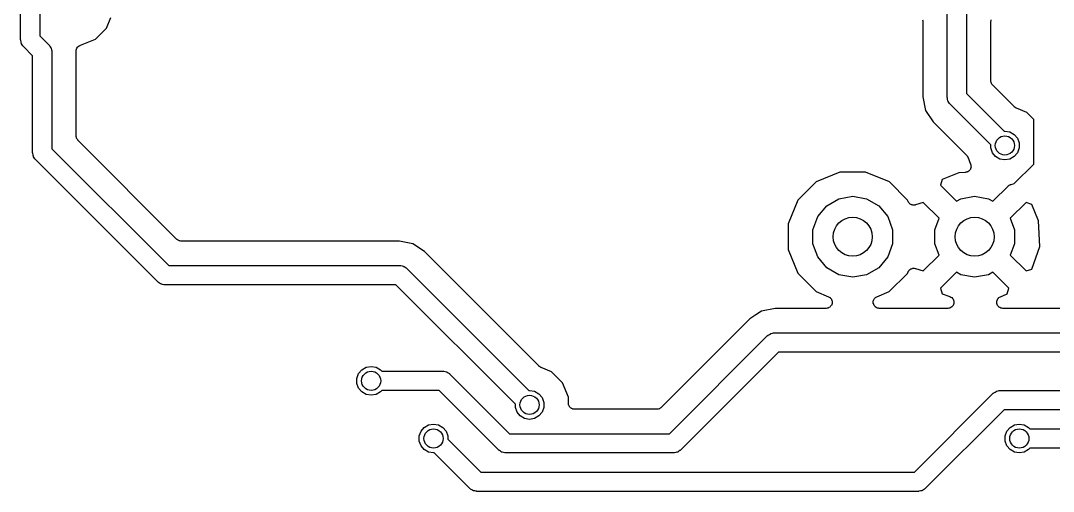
# Model space of a CAD drawing. Extents: x 0.2 to 50.9, y 0.2 to 28.3.
# Drawn here: x 1.2 to 22.71, y 0.2 to 10 of the extents above; entities that cross this region are included whole.
import ezdxf

# ---------------------------------------------------------------- set-up
doc = ezdxf.new("R2010")
doc.units = 0
doc.header["$MEASUREMENT"] = 0
doc.layers.add('BLACK', color=7, linetype='CONTINUOUS')

msp = doc.modelspace()

# ---------------------------------------------------------------- linework, layer by layer
at = {"layer": 'Black'}
for p, q in [((1.2, 9.6), (1.2, 10.6)), ((1.6, 10.5172), (1.6, 9.68284)), ((20.5, 8.4), (20.5, 10.177)), ((20.9, 10.177), (20.9, 8.48284)), ((2.98459, 9.84171), (3.07549, 10.0606)), ((19.9843, 10.0159), (19.9877, 9.99677)), ((19.9877, 9.99677), (19.9919, 9.97785)), ((19.9919, 9.97785), (19.9915, 9.97513)), ((19.9915, 9.97513), (19.992, 9.97242)), ((19.992, 9.97242), (19.992, 8.41251)), ((21.408, 9.97277), (21.4085, 9.97558)), ((21.408, 8.74587), (21.408, 9.97277)), ((21.4081, 9.97842), (21.4123, 9.99722)), ((21.4085, 9.97558), (21.4081, 9.97842)), ((21.4123, 9.99722), (21.4157, 10.0162)), ((1.6, 9.68284), (1.79142, 9.49142)), ((2.7571, 9.61461), (2.98459, 9.84171)), ((1.20153, 9.59134), (1.2, 9.6)), ((1.20076, 9.58257), (1.20153, 9.59134)), ((1.20752, 9.55733), (1.20076, 9.58257)), ((1.21206, 9.5316), (1.20752, 9.55733)), ((1.21646, 9.52398), (1.21206, 9.5316)), ((1.21874, 9.51548), (1.21646, 9.52398)), ((1.23372, 9.49407), (1.21874, 9.51548)), ((1.24679, 9.47144), (1.23372, 9.49407)), ((1.25353, 9.46579), (1.24679, 9.47144)), ((1.25858, 9.45858), (1.25353, 9.46579)), ((1.79142, 9.49142), (1.79647, 9.48422)), ((1.79647, 9.48422), (1.80321, 9.47856)), ((1.80321, 9.47856), (1.81627, 9.45593)), ((2.40051, 9.46221), (2.41837, 9.4725)), ((2.41837, 9.4725), (2.43601, 9.4832)), ((2.43601, 9.4832), (2.43745, 9.48349)), ((2.43745, 9.48349), (2.43873, 9.48422)), ((2.43873, 9.48422), (2.44361, 9.48508)), ((2.44361, 9.48508), (2.7571, 9.61461)), ((1.45, 9.26716), (1.25858, 9.45858)), ((1.45, 7.25), (1.45, 9.26716)), ((1.81627, 9.45593), (1.83126, 9.43452)), ((1.83126, 9.43452), (1.83354, 9.42603)), ((1.83354, 9.42603), (1.83794, 9.4184)), ((1.83794, 9.4184), (1.84248, 9.39267)), ((1.84248, 9.39267), (1.84924, 9.36743)), ((1.84924, 9.36743), (1.84847, 9.35867)), ((1.84847, 9.35867), (1.85, 9.35)), ((1.85, 9.35), (1.85, 7.33284)), ((2.35652, 9.38415), (2.357, 9.38554)), ((2.35697, 9.36356), (2.35652, 9.38415)), ((2.35696, 9.34291), (2.35697, 9.36356)), ((2.35746, 9.34153), (2.35696, 9.34291)), ((2.357, 9.38701), (2.36407, 9.4064)), ((2.357, 9.38554), (2.357, 9.38701)), ((2.35749, 9.34006), (2.35746, 9.34153)), ((2.358, 9.33749), (2.35749, 9.34006)), ((2.358, 7.59587), (2.358, 9.33749)), ((2.36407, 9.4064), (2.3707, 9.42592)), ((2.3707, 9.42592), (2.37162, 9.42707)), ((2.37162, 9.42707), (2.37212, 9.42845)), ((2.37212, 9.42845), (2.38539, 9.44423)), ((2.38539, 9.44423), (2.3983, 9.46032)), ((2.3983, 9.46032), (2.39956, 9.46108)), ((2.39956, 9.46108), (2.40051, 9.46221)), ((21.409, 8.74037), (21.408, 8.74587)), ((21.4085, 8.7348), (21.409, 8.74037)), ((21.4128, 8.71877), (21.4085, 8.7348)), ((21.4157, 8.70243), (21.4128, 8.71877)), ((21.4185, 8.69759), (21.4157, 8.70243)), ((21.4199, 8.6922), (21.4185, 8.69759)), ((21.4294, 8.67861), (21.4199, 8.6922)), ((21.4377, 8.66423), (21.4294, 8.67861)), ((21.442, 8.66064), (21.4377, 8.66423)), ((21.4452, 8.65607), (21.442, 8.66064)), ((21.8983, 8.20298), (21.4452, 8.65607)), ((19.992, 8.41251), (20.0482, 8.13001)), ((20.5015, 8.39134), (20.5, 8.4)), ((20.5008, 8.38257), (20.5015, 8.39134)), ((20.9, 8.48284), (21.6844, 7.6984)), ((20.5075, 8.35733), (20.5008, 8.38257)), ((20.5121, 8.3316), (20.5075, 8.35733)), ((20.5165, 8.32398), (20.5121, 8.3316)), ((20.5187, 8.31548), (20.5165, 8.32398)), ((20.5337, 8.29407), (20.5187, 8.31548)), ((20.5468, 8.27144), (20.5337, 8.29407)), ((20.5535, 8.26579), (20.5468, 8.27144)), ((20.5586, 8.25858), (20.5535, 8.26579)), ((21.4034, 7.41373), (20.5586, 8.25858)), ((21.9005, 8.2014), (21.8983, 8.20298)), ((21.9022, 8.19922), (21.9005, 8.2014)), ((21.9185, 8.1888), (21.9022, 8.19922)), ((21.9344, 8.17768), (21.9185, 8.1888)), ((21.9371, 8.17697), (21.9344, 8.17768)), ((21.9394, 8.17549), (21.9371, 8.17697)), ((22.1583, 8.08459), (21.9394, 8.17549)), ((20.0482, 8.13001), (20.2082, 7.89053)), ((22.3, 7.94264), (22.1583, 8.08459)), ((20.2082, 7.89053), (20.8973, 7.20147)), ((22.3, 7.01284), (22.3, 7.94264)), ((2.35897, 7.59037), (2.358, 7.59587)), ((2.35848, 7.5848), (2.35897, 7.59037)), ((2.36278, 7.56877), (2.35848, 7.5848)), ((2.36566, 7.55243), (2.36278, 7.56877)), ((2.36845, 7.54759), (2.36566, 7.55243)), ((2.3699, 7.5422), (2.36845, 7.54759)), ((2.37941, 7.52861), (2.3699, 7.5422)), ((2.38771, 7.51423), (2.37941, 7.52861)), ((21.6844, 7.6984), (21.7, 7.70115)), ((21.7, 7.70115), (21.803, 7.68299)), ((21.803, 7.68299), (21.8936, 7.63069)), ((21.8936, 7.63069), (21.9608, 7.55057)), ((21.9608, 7.55057), (21.9966, 7.45229)), ((1.85, 7.33284), (4.28284, 4.9)), ((2.39199, 7.51064), (2.38771, 7.51423)), ((2.3952, 7.50607), (2.39199, 7.51064)), ((4.45607, 5.4452), (2.3952, 7.50607)), ((21.4034, 7.34771), (21.4034, 7.41373)), ((21.4392, 7.24943), (21.4034, 7.34771)), ((21.9966, 7.34771), (21.9608, 7.24943)), ((21.9966, 7.45229), (21.9966, 7.34771)), ((1.45153, 7.24134), (1.45, 7.25)), ((1.45076, 7.23257), (1.45153, 7.24134)), ((1.45752, 7.20733), (1.45076, 7.23257)), ((1.46206, 7.1816), (1.45752, 7.20733)), ((1.46646, 7.17398), (1.46206, 7.1816)), ((1.46874, 7.16548), (1.46646, 7.17398)), ((1.48372, 7.14407), (1.46874, 7.16548)), ((1.49679, 7.12144), (1.48372, 7.14407)), ((1.50353, 7.11579), (1.49679, 7.12144)), ((1.50858, 7.10858), (1.50353, 7.11579)), ((4.05858, 4.55858), (1.50858, 7.10858)), ((20.8973, 7.20147), (20.8989, 7.19913)), ((20.8989, 7.19913), (20.9012, 7.19739)), ((20.9012, 7.19739), (20.9115, 7.18112)), ((20.9115, 7.18112), (20.9226, 7.16534)), ((20.9226, 7.16534), (20.9233, 7.16258)), ((20.9233, 7.16258), (20.9248, 7.16017)), ((20.9248, 7.16017), (20.9852, 7.01404)), ((21.5064, 7.16931), (21.4392, 7.24943)), ((21.597, 7.11702), (21.5064, 7.16931)), ((21.7, 7.09885), (21.597, 7.11702)), ((21.803, 7.11702), (21.7, 7.09885)), ((21.8936, 7.16931), (21.803, 7.11702)), ((21.9608, 7.24943), (21.8936, 7.16931)), ((20.9685, 6.88814), (20.9605, 6.88075)), ((20.9737, 6.89814), (20.9685, 6.88814)), ((20.9806, 6.90709), (20.9737, 6.89814)), ((20.9839, 6.91753), (20.9806, 6.90709)), ((20.9889, 6.92724), (20.9839, 6.91753)), ((20.9852, 7.01404), (20.9876, 7.00335)), ((20.9876, 7.00335), (20.9918, 6.99324)), ((20.9904, 6.93843), (20.9889, 6.92724)), ((20.9938, 6.94918), (20.9904, 6.93843)), ((20.9918, 6.99324), (20.9923, 6.98198)), ((20.9923, 6.98198), (20.9947, 6.97097)), ((20.9947, 6.97097), (20.9933, 6.96011)), ((20.9933, 6.96011), (20.9938, 6.94918)), ((21.8924, 6.60524), (22.3, 7.01284)), ((18.2634, 6.84643), (17.7684, 6.64192)), ((18.799, 6.84597), (18.2634, 6.84643)), ((19.2936, 6.64059), (18.799, 6.84597)), ((20.3963, 6.69082), (20.3585, 6.57073)), ((20.7385, 6.83253), (20.3963, 6.69082)), ((20.8736, 6.83867), (20.7385, 6.83253)), ((20.8843, 6.84106), (20.8736, 6.83867)), ((20.8952, 6.84152), (20.8843, 6.84106)), ((20.9057, 6.84583), (20.8952, 6.84152)), ((20.9167, 6.84829), (20.9057, 6.84583)), ((20.9259, 6.85419), (20.9167, 6.84829)), ((20.936, 6.85837), (20.9259, 6.85419)), ((20.9443, 6.86598), (20.936, 6.85837)), ((20.9538, 6.87205), (20.9443, 6.86598)), ((20.9605, 6.88075), (20.9538, 6.87205)), ((17.7684, 6.64192), (17.3894, 6.26356)), ((19.6719, 6.26157), (19.2936, 6.64059)), ((20.3585, 6.57073), (20.6911, 6.23807)), ((21.4489, 6.23807), (21.7655, 6.55467)), ((21.7655, 6.55467), (21.7701, 6.55791)), ((21.7701, 6.55791), (21.7737, 6.56223)), ((21.7737, 6.56223), (21.788, 6.57048)), ((21.788, 6.57048), (21.8016, 6.57997)), ((21.8016, 6.57997), (21.807, 6.58143)), ((21.807, 6.58143), (21.8119, 6.58425)), ((21.8119, 6.58425), (21.8282, 6.5871)), ((21.8282, 6.5871), (21.8442, 6.59138)), ((21.8442, 6.59138), (21.8498, 6.59089)), ((21.8498, 6.59089), (21.8554, 6.59187)), ((21.8554, 6.59187), (21.86, 6.59186)), ((21.86, 6.59186), (21.8924, 6.60524)), ((17.3894, 6.26356), (17.184, 5.76895)), ((17.9892, 6.14455), (18.2422, 6.29066)), ((18.2422, 6.29066), (18.53, 6.3414)), ((18.53, 6.3414), (18.8178, 6.29066)), ((18.8178, 6.29066), (19.0708, 6.14455)), ((19.6835, 6.23363), (19.6719, 6.26157)), ((20.6911, 6.23807), (20.7822, 6.29066)), ((20.7822, 6.29066), (21.07, 6.3414)), ((21.07, 6.3414), (21.3578, 6.29066)), ((21.3578, 6.29066), (21.4489, 6.23807)), ((17.8013, 5.9207), (17.9892, 6.14455)), ((19.0708, 6.14455), (19.2587, 5.9207)), ((19.6865, 6.22888), (19.6835, 6.23363)), ((19.6882, 6.2235), (19.6865, 6.22888)), ((19.6982, 6.21037), (19.6882, 6.2235)), ((19.7071, 6.19641), (19.6982, 6.21037)), ((19.7116, 6.19297), (19.7071, 6.19641)), ((19.715, 6.1885), (19.7116, 6.19297)), ((19.729, 6.17962), (19.715, 6.1885)), ((19.7421, 6.16953), (19.729, 6.17962)), ((19.7475, 6.16783), (19.7421, 6.16953)), ((19.7522, 6.1648), (19.7475, 6.16783)), ((19.7684, 6.16122), (19.7522, 6.1648)), ((19.7841, 6.15623), (19.7684, 6.16122)), ((19.7898, 6.15647), (19.7841, 6.15623)), ((19.7953, 6.15525), (19.7898, 6.15647)), ((19.8117, 6.15741), (19.7953, 6.15525)), ((19.8282, 6.15812), (19.8117, 6.15741)), ((19.8334, 6.16027), (19.8282, 6.15812)), ((19.839, 6.161), (19.8334, 6.16027)), ((19.9993, 6.21152), (19.839, 6.161)), ((20.3277, 5.88314), (19.9993, 6.21152)), ((22.1407, 6.21152), (21.8123, 5.88314)), ((22.2608, 6.17366), (22.1407, 6.21152)), ((22.4025, 5.83155), (22.2608, 6.17366)), ((17.7014, 5.64611), (17.8013, 5.9207)), ((19.2587, 5.9207), (19.3586, 5.64611)), ((20.2414, 5.64611), (20.3277, 5.88314)), ((21.8123, 5.88314), (21.8986, 5.64611)), ((22.427, 5.29357), (22.4025, 5.83155)), ((17.184, 5.76895), (17.1836, 5.2334)), ((17.7014, 5.35389), (17.7014, 5.64611)), ((19.3586, 5.64611), (19.3586, 5.35389)), ((20.2414, 5.35389), (20.2414, 5.64611)), ((21.8986, 5.64611), (21.8986, 5.35389)), ((4.46064, 5.44199), (4.45607, 5.4452)), ((4.46423, 5.43771), (4.46064, 5.44199)), ((4.47861, 5.42942), (4.46423, 5.43771)), ((4.4922, 5.4199), (4.47861, 5.42942)), ((4.49759, 5.41845), (4.4922, 5.4199)), ((4.50243, 5.41566), (4.49759, 5.41845)), ((4.51877, 5.41278), (4.50243, 5.41566)), ((4.5348, 5.40848), (4.51877, 5.41278)), ((4.54037, 5.40897), (4.5348, 5.40848)), ((4.54587, 5.408), (4.54037, 5.40897)), ((9.08749, 5.408), (4.54587, 5.408)), ((9.36999, 5.35181), (9.08749, 5.408)), ((9.60947, 5.19179), (9.36999, 5.35181)), ((11.9983, 2.80298), (9.60947, 5.19179)), ((17.1836, 5.2334), (17.3881, 4.73844)), ((17.8013, 5.0793), (17.7014, 5.35389)), ((19.3586, 5.35389), (19.2587, 5.0793)), ((20.3277, 5.11686), (20.2414, 5.35389)), ((21.8986, 5.35389), (21.8123, 5.11686)), ((22.2574, 4.82527), (22.427, 5.29357)), ((17.9892, 4.85545), (17.8013, 5.0793)), ((19.2587, 5.0793), (19.0708, 4.85545)), ((19.9993, 4.78848), (20.3277, 5.11686)), ((21.8123, 5.11686), (22.1407, 4.78848)), ((4.28284, 4.9), (9.1, 4.9)), ((9.1, 4.9), (9.10867, 4.89847)), ((9.10867, 4.89847), (9.11743, 4.89924)), ((9.11743, 4.89924), (9.14267, 4.89248)), ((9.14267, 4.89248), (9.1684, 4.88794)), ((9.1684, 4.88794), (9.17602, 4.88354)), ((9.17602, 4.88354), (9.18452, 4.88126)), ((9.18452, 4.88126), (9.20593, 4.86628)), ((9.20593, 4.86628), (9.22856, 4.85321)), ((9.22856, 4.85321), (9.23422, 4.84647)), ((9.23422, 4.84647), (9.24142, 4.84142)), ((9.24142, 4.84142), (11.7844, 2.2984)), ((17.3881, 4.73844), (17.7664, 4.35941)), ((18.2422, 4.70934), (17.9892, 4.85545)), ((19.0708, 4.85545), (18.8178, 4.70934)), ((19.2916, 4.35808), (19.6706, 4.73644)), ((19.6706, 4.73644), (19.6832, 4.7667)), ((19.6832, 4.7667), (19.6861, 4.77136)), ((19.6861, 4.77136), (19.6878, 4.77663)), ((19.6878, 4.77663), (19.6979, 4.78984)), ((19.6979, 4.78984), (19.7069, 4.80388)), ((19.7069, 4.80388), (19.7113, 4.80724)), ((19.7113, 4.80724), (19.7146, 4.81162)), ((19.7146, 4.81162), (19.7287, 4.82057)), ((19.7287, 4.82057), (19.7419, 4.8307)), ((19.7419, 4.8307), (19.7472, 4.83236)), ((19.7472, 4.83236), (19.7518, 4.83533)), ((19.7518, 4.83533), (19.7681, 4.83893)), ((19.7681, 4.83893), (19.784, 4.84392)), ((19.784, 4.84392), (19.7895, 4.84368)), ((19.7895, 4.84368), (19.7949, 4.84488)), ((19.7949, 4.84488), (19.8114, 4.8427)), ((19.8114, 4.8427), (19.828, 4.84196)), ((19.828, 4.84196), (19.8331, 4.83984)), ((19.8331, 4.83984), (19.8386, 4.83912)), ((19.8386, 4.83912), (19.9993, 4.78848)), ((20.6911, 4.76193), (20.3585, 4.42927)), ((20.7822, 4.70934), (20.6911, 4.76193)), ((21.4489, 4.76193), (21.3578, 4.70934)), ((21.7815, 4.42927), (21.4489, 4.76193)), ((22.1407, 4.78848), (22.2574, 4.82527)), ((4.06579, 4.55353), (4.05858, 4.55858)), ((4.07144, 4.54679), (4.06579, 4.55353)), ((4.09407, 4.53373), (4.07144, 4.54679)), ((4.11548, 4.51874), (4.09407, 4.53373)), ((4.12398, 4.51646), (4.11548, 4.51874)), ((18.53, 4.6586), (18.2422, 4.70934)), ((18.8178, 4.70934), (18.53, 4.6586)), ((21.07, 4.6586), (20.7822, 4.70934)), ((21.3578, 4.70934), (21.07, 4.6586)), ((4.1316, 4.51206), (4.12398, 4.51646)), ((4.15732, 4.50753), (4.1316, 4.51206)), ((4.18257, 4.50076), (4.15732, 4.50753)), ((4.19134, 4.50153), (4.18257, 4.50076)), ((4.2, 4.5), (4.19134, 4.50153)), ((9.01716, 4.5), (4.2, 4.5)), ((11.5034, 2.01373), (9.01716, 4.5)), ((17.7664, 4.35941), (18.0244, 4.25229)), ((19.0357, 4.25238), (19.2916, 4.35808)), ((20.3585, 4.42927), (20.3953, 4.31256)), ((20.3953, 4.31256), (20.5559, 4.25442)), ((21.6064, 4.25233), (21.7437, 4.30918)), ((21.7437, 4.30918), (21.7815, 4.42927)), ((18.0244, 4.25229), (18.0407, 4.24193)), ((18.0407, 4.24193), (18.0574, 4.23229)), ((18.0574, 4.23229), (18.0592, 4.2301)), ((18.0592, 4.2301), (18.0616, 4.22856)), ((18.0616, 4.22856), (18.0733, 4.21326)), ((18.0733, 4.21326), (18.0857, 4.1985)), ((18.0857, 4.1985), (18.0867, 4.19582)), ((18.0923, 4.08959), (18.0857, 4.0715)), ((18.0867, 4.19582), (18.0884, 4.19354)), ((18.0884, 4.19354), (18.0942, 4.17516)), ((18.0997, 4.1074), (18.0923, 4.08959)), ((18.0942, 4.17516), (18.1008, 4.15705)), ((18.0998, 4.11026), (18.0997, 4.1074)), ((18.1008, 4.11295), (18.0998, 4.11026)), ((18.1008, 4.15705), (18.1008, 4.15419)), ((18.1008, 4.15419), (18.1016, 4.15147)), ((18.1016, 4.15147), (18.1008, 4.13222)), ((18.1008, 4.13222), (18.1008, 4.11295)), ((18.9583, 4.15169), (18.9592, 4.15431)), ((18.9592, 4.13233), (18.9583, 4.15169)), ((18.9592, 4.15705), (18.9658, 4.17526)), ((18.9592, 4.15431), (18.9592, 4.15705)), ((18.9592, 4.11295), (18.9592, 4.13233)), ((18.9601, 4.11037), (18.9592, 4.11295)), ((18.9602, 4.10762), (18.9601, 4.11037)), ((18.9676, 4.0897), (18.9602, 4.10762)), ((18.9658, 4.17526), (18.9716, 4.19374)), ((18.9742, 4.0715), (18.9676, 4.0897)), ((18.9716, 4.19374), (18.9733, 4.19592)), ((18.9733, 4.19592), (18.9742, 4.1985)), ((18.9742, 4.1985), (18.9867, 4.21335)), ((18.9867, 4.21335), (18.9985, 4.22871)), ((18.9985, 4.22871), (19.0008, 4.23018)), ((19.0008, 4.23018), (19.0026, 4.23229)), ((19.0026, 4.23229), (19.0194, 4.24198)), ((19.0194, 4.24198), (19.0357, 4.25238)), ((20.5559, 4.25442), (20.556, 4.25436)), ((20.556, 4.25436), (20.5561, 4.25434)), ((20.5561, 4.25434), (20.5752, 4.24332)), ((20.5752, 4.24332), (20.5941, 4.23243)), ((20.5941, 4.23243), (20.5942, 4.23235)), ((20.5942, 4.23235), (20.5943, 4.23229)), ((20.5943, 4.23229), (20.6084, 4.21544)), ((20.6084, 4.21544), (20.6225, 4.19869)), ((20.6225, 4.19869), (20.6226, 4.19859)), ((20.6226, 4.19859), (20.6226, 4.1985)), ((20.6226, 4.1985), (20.6302, 4.17788)), ((20.6302, 4.09237), (20.6228, 4.07169)), ((20.6302, 4.17788), (20.6377, 4.15727)), ((20.6377, 4.11295), (20.6302, 4.09237)), ((20.6377, 4.15727), (20.6377, 4.15716)), ((20.6377, 4.15716), (20.6377, 4.15705)), ((20.6377, 4.15705), (20.6377, 4.13493)), ((20.6377, 4.13493), (20.6378, 4.11317)), ((20.6378, 4.11317), (20.6377, 4.11306)), ((20.6377, 4.11306), (20.6377, 4.11295)), ((21.5291, 4.15158), (21.53, 4.15425)), ((21.53, 4.13228), (21.5291, 4.15158)), ((21.53, 4.15705), (21.5366, 4.17521)), ((21.53, 4.15425), (21.53, 4.15705)), ((21.53, 4.11295), (21.53, 4.13228)), ((21.5309, 4.11031), (21.53, 4.11295)), ((21.531, 4.10751), (21.5309, 4.11031)), ((21.5384, 4.08965), (21.531, 4.10751)), ((21.5366, 4.17521), (21.5424, 4.19364)), ((21.545, 4.0715), (21.5384, 4.08965)), ((21.5424, 4.19364), (21.5441, 4.19587)), ((21.5441, 4.19587), (21.545, 4.1985)), ((21.545, 4.1985), (21.5575, 4.2133)), ((21.5575, 4.2133), (21.5692, 4.22863)), ((21.5692, 4.22863), (21.5716, 4.23014)), ((21.5716, 4.23014), (21.5734, 4.23229)), ((21.5734, 4.23229), (21.5901, 4.24195)), ((21.5901, 4.24195), (21.6064, 4.25233)), ((16.5156, 3.87534), (16.3905, 3.79179)), ((16.63, 3.95181), (16.5156, 3.87534)), ((16.5156, 3.87534), (16.5156, 3.87534)), ((16.5156, 3.87534), (16.5156, 3.87534)), ((16.9125, 4.008), (16.63, 3.95181)), ((17.9757, 4.008), (16.9125, 4.008)), ((17.9947, 4.01135), (17.9757, 4.008)), ((18.0138, 4.01384), (17.9947, 4.01135)), ((18.0163, 4.01516), (18.0138, 4.01384)), ((18.0192, 4.01566), (18.0163, 4.01516)), ((18.0358, 4.0253), (18.0192, 4.01566)), ((18.0529, 4.03418), (18.0358, 4.0253)), ((18.0549, 4.03628), (18.0529, 4.03418)), ((18.0574, 4.03771), (18.0549, 4.03628)), ((18.0697, 4.05248), (18.0574, 4.03771)), ((18.0828, 4.06667), (18.0697, 4.05248)), ((18.0839, 4.06931), (18.0828, 4.06667)), ((18.0857, 4.0715), (18.0839, 4.06931)), ((18.976, 4.0694), (18.9742, 4.0715)), ((18.9771, 4.06686), (18.976, 4.0694)), ((18.9901, 4.05256), (18.9771, 4.06686)), ((19.0026, 4.03771), (18.9901, 4.05256)), ((19.005, 4.03634), (19.0026, 4.03771)), ((19.0068, 4.03431), (19.005, 4.03634)), ((19.024, 4.02535), (19.0068, 4.03431)), ((19.0408, 4.01566), (19.024, 4.02535)), ((19.0435, 4.01518), (19.0408, 4.01566)), ((19.0459, 4.01391), (19.0435, 4.01518)), ((19.0652, 4.01137), (19.0459, 4.01391)), ((19.0842, 4.008), (19.0652, 4.01137)), ((20.5127, 4.008), (19.0842, 4.008)), ((20.5128, 4.00802), (20.5127, 4.008)), ((20.5129, 4.008), (20.5128, 4.00802)), ((20.5345, 4.01186), (20.5129, 4.008)), ((20.5561, 4.01566), (20.5345, 4.01186)), ((20.5562, 4.01572), (20.5561, 4.01566)), ((20.5563, 4.01574), (20.5562, 4.01572)), ((20.5751, 4.02663), (20.5563, 4.01574)), ((20.5943, 4.03771), (20.5751, 4.02663)), ((20.5944, 4.0378), (20.5943, 4.03771)), ((20.5945, 4.03786), (20.5944, 4.0378)), ((20.6085, 4.05459), (20.5945, 4.03786)), ((20.6226, 4.0715), (20.6085, 4.05459)), ((20.6227, 4.07161), (20.6226, 4.0715)), ((20.6228, 4.07169), (20.6227, 4.07161)), ((21.5468, 4.06935), (21.545, 4.0715)), ((21.5479, 4.06676), (21.5468, 4.06935)), ((21.561, 4.05252), (21.5479, 4.06676)), ((21.5734, 4.03771), (21.561, 4.05252)), ((21.5758, 4.03631), (21.5734, 4.03771)), ((21.5777, 4.03424), (21.5758, 4.03631)), ((21.5948, 4.02533), (21.5777, 4.03424)), ((21.6116, 4.01566), (21.5948, 4.02533)), ((21.6144, 4.01517), (21.6116, 4.01566)), ((21.6168, 4.01388), (21.6144, 4.01517)), ((21.636, 4.01136), (21.6168, 4.01388)), ((21.655, 4.008), (21.636, 4.01136)), ((25.6875, 4.008), (21.655, 4.008)), ((16.3905, 3.79179), (14.5439, 1.9452)), ((14.7172, 1.4), (16.7586, 3.44142)), ((16.7586, 3.44142), (16.7658, 3.44647)), ((16.7658, 3.44647), (16.7714, 3.45321)), ((16.7714, 3.45321), (16.7941, 3.46628)), ((16.7941, 3.46628), (16.8155, 3.48126)), ((16.8155, 3.48126), (16.824, 3.48354)), ((16.824, 3.48354), (16.8316, 3.48794)), ((16.8316, 3.48794), (16.8573, 3.49248)), ((16.8573, 3.49248), (16.8826, 3.49924)), ((16.8826, 3.49924), (16.8913, 3.49847)), ((16.8913, 3.49847), (16.9, 3.5)), ((16.9, 3.5), (25.7, 3.5)), ((16.9828, 3.1), (14.9414, 1.05858)), ((25.6172, 3.1), (16.9828, 3.1)), ((8.397, 2.78299), (8.5, 2.80115)), ((8.5, 2.80115), (8.603, 2.78299)), ((12.0005, 2.8014), (11.9983, 2.80298)), ((12.0022, 2.79922), (12.0005, 2.8014)), ((12.0185, 2.78879), (12.0022, 2.79922)), ((8.20343, 2.55229), (8.2392, 2.65057)), ((8.2392, 2.65057), (8.30643, 2.73069)), ((8.30643, 2.73069), (8.397, 2.78299)), ((8.603, 2.78299), (8.69357, 2.73069)), ((8.69357, 2.73069), (8.71933, 2.7)), ((8.71933, 2.7), (10, 2.7)), ((10, 2.7), (10.0087, 2.69847)), ((10.0087, 2.69847), (10.0174, 2.69924)), ((10.0174, 2.69924), (10.0427, 2.69248)), ((10.0427, 2.69248), (10.0684, 2.68794)), ((10.0684, 2.68794), (10.076, 2.68354)), ((10.076, 2.68354), (10.0845, 2.68126)), ((10.0845, 2.68126), (10.1059, 2.66628)), ((10.1059, 2.66628), (10.1286, 2.65321)), ((10.1286, 2.65321), (10.1342, 2.64647)), ((10.1342, 2.64647), (10.1414, 2.64142)), ((10.1414, 2.64142), (11.3828, 1.4)), ((12.0344, 2.77768), (12.0185, 2.78879)), ((12.0371, 2.77697), (12.0344, 2.77768)), ((12.0394, 2.77549), (12.0371, 2.77697)), ((12.2583, 2.68459), (12.0394, 2.77549)), ((12.4854, 2.4571), (12.2583, 2.68459)), ((8.20343, 2.44771), (8.20343, 2.55229)), ((8.2392, 2.34943), (8.20343, 2.44771)), ((12.6081, 2.16002), (12.4854, 2.4571)), ((8.30643, 2.26931), (8.2392, 2.34943)), ((8.397, 2.21702), (8.30643, 2.26931)), ((8.5, 2.19885), (8.397, 2.21702)), ((8.603, 2.21702), (8.5, 2.19885)), ((8.69357, 2.26931), (8.603, 2.21702)), ((8.71933, 2.3), (8.69357, 2.26931)), ((9.91716, 2.3), (8.71933, 2.3)), ((11.1586, 1.05858), (9.91716, 2.3)), ((11.7844, 2.2984), (11.8, 2.30115)), ((11.8, 2.30115), (11.903, 2.28299)), ((11.903, 2.28299), (11.9936, 2.23069)), ((11.9936, 2.23069), (12.0608, 2.15057)), ((12.608, 2.03511), (12.6081, 2.16002)), ((19.8172, 0.6), (21.4586, 2.24142)), ((21.4586, 2.24142), (21.4658, 2.24647)), ((21.4658, 2.24647), (21.4714, 2.25321)), ((21.4714, 2.25321), (21.4941, 2.26628)), ((21.4941, 2.26628), (21.5155, 2.28126)), ((21.5155, 2.28126), (21.524, 2.28354)), ((21.524, 2.28354), (21.5316, 2.28794)), ((21.5316, 2.28794), (21.5573, 2.29248)), ((21.5573, 2.29248), (21.5826, 2.29924)), ((21.5826, 2.29924), (21.5913, 2.29847)), ((21.5913, 2.29847), (21.6, 2.3)), ((21.6, 2.3), (23.5, 2.3)), ((11.5034, 1.94771), (11.5034, 2.01373)), ((11.5392, 1.84943), (11.5034, 1.94771)), ((12.0608, 2.15057), (12.0966, 2.05229)), ((12.0966, 1.94771), (12.0608, 1.84943)), ((12.0966, 2.05229), (12.0966, 1.94771)), ((12.61, 2.02412), (12.608, 2.03511)), ((12.61, 2.01295), (12.61, 2.02412)), ((12.6137, 2.00256), (12.61, 2.01295)), ((12.6157, 1.99167), (12.6137, 2.00256)), ((12.6212, 1.98199), (12.6157, 1.99167)), ((12.625, 1.9715), (12.6212, 1.98199)), ((12.6322, 1.96303), (12.625, 1.9715)), ((12.6377, 1.95345), (12.6322, 1.96303)), ((12.6462, 1.94627), (12.6377, 1.95345)), ((12.6534, 1.93771), (12.6462, 1.94627)), ((12.663, 1.93218), (12.6534, 1.93771)), ((14.5358, 1.93771), (14.5214, 1.92942)), ((14.5394, 1.94199), (14.5358, 1.93771)), ((14.5439, 1.9452), (14.5394, 1.94199)), ((11.6064, 1.76931), (11.5392, 1.84943)), ((11.697, 1.71702), (11.6064, 1.76931)), ((11.9936, 1.76931), (11.903, 1.71702)), ((12.0608, 1.84943), (11.9936, 1.76931)), ((12.6714, 1.92507), (12.663, 1.93218)), ((12.6819, 1.92124), (12.6714, 1.92507)), ((12.6916, 1.91566), (12.6819, 1.92124)), ((12.7025, 1.91374), (12.6916, 1.91566)), ((12.7129, 1.90995), (12.7025, 1.91374)), ((12.724, 1.90994), (12.7129, 1.90995)), ((12.735, 1.908), (12.724, 1.90994)), ((14.4541, 1.908), (12.735, 1.908)), ((14.4596, 1.90897), (14.4541, 1.908)), ((14.4652, 1.90848), (14.4596, 1.90897)), ((14.4812, 1.91278), (14.4652, 1.90848)), ((14.4976, 1.91566), (14.4812, 1.91278)), ((14.5024, 1.91845), (14.4976, 1.91566)), ((14.5078, 1.9199), (14.5024, 1.91845)), ((14.5214, 1.92942), (14.5078, 1.9199)), ((21.6828, 1.9), (20.0414, 0.258579)), ((23.4172, 1.9), (21.6828, 1.9)), ((9.5392, 1.45057), (9.60643, 1.53069)), ((9.60643, 1.53069), (9.697, 1.58299)), ((9.697, 1.58299), (9.8, 1.60115)), ((9.8, 1.60115), (9.903, 1.58299)), ((9.903, 1.58299), (9.99357, 1.53069)), ((9.99357, 1.53069), (10.0608, 1.45057)), ((11.8, 1.69885), (11.697, 1.71702)), ((11.903, 1.71702), (11.8, 1.69885)), ((21.7392, 1.45057), (21.8064, 1.53069)), ((21.8064, 1.53069), (21.897, 1.58299)), ((21.897, 1.58299), (22, 1.60115)), ((22, 1.60115), (22.103, 1.58299)), ((22.103, 1.58299), (22.1936, 1.53069)), ((22.1936, 1.53069), (22.2193, 1.5)), ((9.50343, 1.35229), (9.5392, 1.45057)), ((9.50343, 1.24771), (9.50343, 1.35229)), ((10.0608, 1.45057), (10.0966, 1.35229)), ((10.0966, 1.35229), (10.0966, 1.28627)), ((11.3828, 1.4), (14.7172, 1.4)), ((21.7034, 1.35229), (21.7392, 1.45057)), ((21.7034, 1.24771), (21.7034, 1.35229)), ((22.2193, 1.5), (23.1, 1.5)), ((9.5392, 1.14943), (9.50343, 1.24771)), ((9.60643, 1.06931), (9.5392, 1.14943)), ((10.0966, 1.28627), (10.7828, 0.6)), ((21.7392, 1.14943), (21.7034, 1.24771)), ((21.8064, 1.06931), (21.7392, 1.14943)), ((22.2193, 1.1), (22.1936, 1.06931)), ((23.0172, 1.1), (22.2193, 1.1)), ((9.697, 1.01702), (9.60643, 1.06931)), ((9.8, 0.998854), (9.697, 1.01702)), ((9.81556, 1.0016), (9.8, 0.998854)), ((10.5586, 0.258579), (9.81556, 1.0016)), ((11.1658, 1.05353), (11.1586, 1.05858)), ((11.1714, 1.04679), (11.1658, 1.05353)), ((11.1941, 1.03373), (11.1714, 1.04679)), ((11.2155, 1.01874), (11.1941, 1.03373)), ((11.224, 1.01646), (11.2155, 1.01874)), ((11.2316, 1.01206), (11.224, 1.01646)), ((11.2573, 1.00753), (11.2316, 1.01206)), ((11.2826, 1.00076), (11.2573, 1.00753)), ((11.2913, 1.00153), (11.2826, 1.00076)), ((11.3, 1), (11.2913, 1.00153)), ((14.8, 1), (11.3, 1)), ((14.8087, 1.00153), (14.8, 1)), ((14.8174, 1.00076), (14.8087, 1.00153)), ((14.8427, 1.00752), (14.8174, 1.00076)), ((14.8684, 1.01206), (14.8427, 1.00752)), ((14.876, 1.01646), (14.8684, 1.01206)), ((14.8845, 1.01874), (14.876, 1.01646)), ((14.9059, 1.03373), (14.8845, 1.01874)), ((14.9286, 1.04679), (14.9059, 1.03373)), ((14.9342, 1.05353), (14.9286, 1.04679)), ((14.9414, 1.05858), (14.9342, 1.05353)), ((21.897, 1.01702), (21.8064, 1.06931)), ((22, 0.998854), (21.897, 1.01702)), ((22.103, 1.01702), (22, 0.998854)), ((22.1936, 1.06931), (22.103, 1.01702)), ((10.7828, 0.6), (19.8172, 0.6)), ((10.5658, 0.253533), (10.5586, 0.258579)), ((10.5714, 0.246791), (10.5658, 0.253533)), ((10.5941, 0.233726), (10.5714, 0.246791)), ((10.6155, 0.218738), (10.5941, 0.233726)), ((10.624, 0.216461), (10.6155, 0.218738)), ((10.6316, 0.212061), (10.624, 0.216461)), ((19.976, 0.216461), (19.9684, 0.212061)), ((19.9845, 0.218738), (19.976, 0.216461)), ((20.0059, 0.233725), (19.9845, 0.218738)), ((20.0286, 0.246791), (20.0059, 0.233725)), ((20.0342, 0.253534), (20.0286, 0.246791)), ((20.0414, 0.258579), (20.0342, 0.253534)), ((10.6573, 0.207524), (10.6316, 0.212061)), ((10.6826, 0.200761), (10.6573, 0.207524)), ((10.6913, 0.201528), (10.6826, 0.200761)), ((10.7, 0.2), (10.6913, 0.201528)), ((19.9, 0.2), (10.7, 0.2)), ((19.9087, 0.201528), (19.9, 0.2)), ((19.9174, 0.200761), (19.9087, 0.201528)), ((19.9427, 0.207524), (19.9174, 0.200761)), ((19.9684, 0.212061), (19.9427, 0.207524))]:
    msp.add_line(p, q, dxfattribs=at)
for centre, radius in [((21.7, 7.4), 0.2), ((18.53, 5.5), 0.4064), ((21.07, 5.5), 0.4064), ((8.5, 2.5), 0.2), ((11.8, 2), 0.2), ((9.8, 1.3), 0.2), ((22, 1.3), 0.2)]:
    msp.add_circle(centre, radius, dxfattribs=at)

doc.saveas('drawing.dxf')
